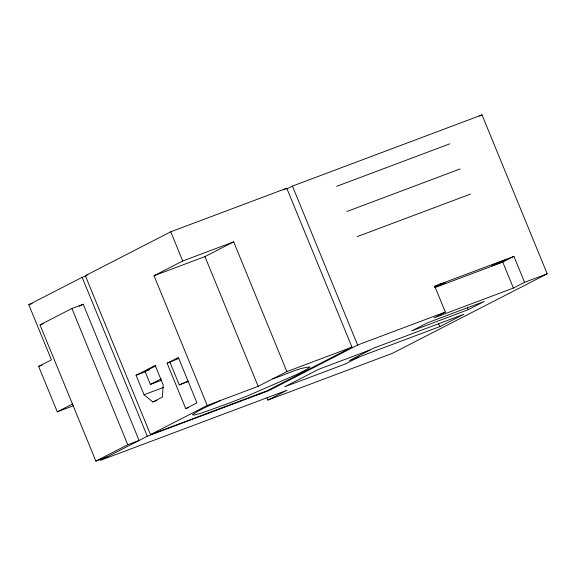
<?xml version="1.0" encoding="UTF-8"?>
<svg xmlns="http://www.w3.org/2000/svg" width="576" height="576" viewBox="0 0 576 576"><rect width="100%" height="100%" fill="white"/><g stroke="black" fill="none" stroke-linecap="round" stroke-linejoin="round"><path stroke-width="0.86" d="M73.26 405.821L57.276 411.818L38.65 366.415L51.415 359.856L28.8 304.718L82.138 277.322L86.335 275.746M85.334 275.681L170.762 231.797L286.776 188.222L351.958 347.141L266.522 391.032L150.509 434.606L85.334 275.681L87.854 274.738M283.586 189.857L286.776 188.222M286.848 188.964L292.435 186.091L482.018 114.883L547.2 273.809L392.472 353.297L267.97 400.061L266.954 397.577M40.003 324.893L71.906 308.506L83.225 304.25L139.09 440.474L127.771 444.722L95.868 461.117L40.003 324.893L43.236 323.676M79.236 306.302L83.225 304.25M207.23 405.468L154.022 275.731L182.736 260.986L233.669 241.855L286.877 371.592L258.163 386.338L207.23 405.468L150.509 434.606M154.022 275.731L204.955 256.601L233.669 241.855M479.628 116.114L482.018 114.883M57.276 411.818L72.778 403.862M136.066 375.271L155.203 365.443L163.188 384.905L162.396 397.087L152.82 402.005L144.043 394.733L136.066 375.271L145.289 371.808M161.201 380.34L150.394 384.401L145.073 371.426L155.959 365.832M167.126 363.24L178.358 357.473L196.978 402.883L185.753 408.65L167.126 363.24L178.805 358.416M150.394 384.401L161.28 378.806M434.772 286.87L445.651 282.449L434.693 287.23M445.334 312.07L434.167 317.808L513.396 288.05L524.563 282.312L513.922 256.37L434.693 286.128L445.334 312.07L357.617 345.017L268.992 390.542L147.319 436.248L100.361 460.368L287.114 390.226L267.97 400.061M206.741 413.928L209.93 412.286M435.204 287.474L502.754 262.102L513.922 256.37M257.674 394.798L260.863 393.156M358.927 356.99L345.226 364.032L284.702 386.762L318.823 369.238L369.835 350.071M468.259 309.672L484.214 301.478L427.622 322.733L411.674 330.926L468.259 309.672L467.266 307.238M439.97 326.549L463.896 314.258L373.349 348.271L349.423 360.562L439.97 326.549L438.286 323.438M220.63 400.435C211.14 405.022 201.002 408.65 192.37 414.799L194.486 415.015L202.154 412.87L230.688 402.538L248.753 395.366L297.403 374.162L306.454 369.511L310.104 366.948C297.173 368.078 285.091 375.005 272.736 378.85M169.956 362.182L179.266 384.883L188.122 381.118M336.622 186.343L449.806 143.827M28.8 304.718L32.155 303.458M346.932 211.478L460.116 168.962M357.242 236.614L470.426 194.105M38.65 366.415L41.983 365.162M145.073 371.426L149.227 369.864M144.043 394.733L163.332 387.49M179.266 384.883L188.258 381.506M152.82 402.005L156.982 400.442M185.753 408.65L188.208 407.729M286.877 371.592L351.958 347.141M524.563 282.312L547.2 273.809M95.868 461.117L107.186 456.862M502.754 262.102L513.396 288.05M440.201 283.284L440.863 284.911M292.435 186.091L357.617 345.017M204.955 256.601L258.163 386.338M170.762 231.797L182.736 260.986M82.138 277.322L147.319 436.248M71.906 308.506L127.771 444.722M496.584 263.318L491.796 265.781L500.285 262.591L505.073 260.129L496.584 263.318"/></g></svg>
